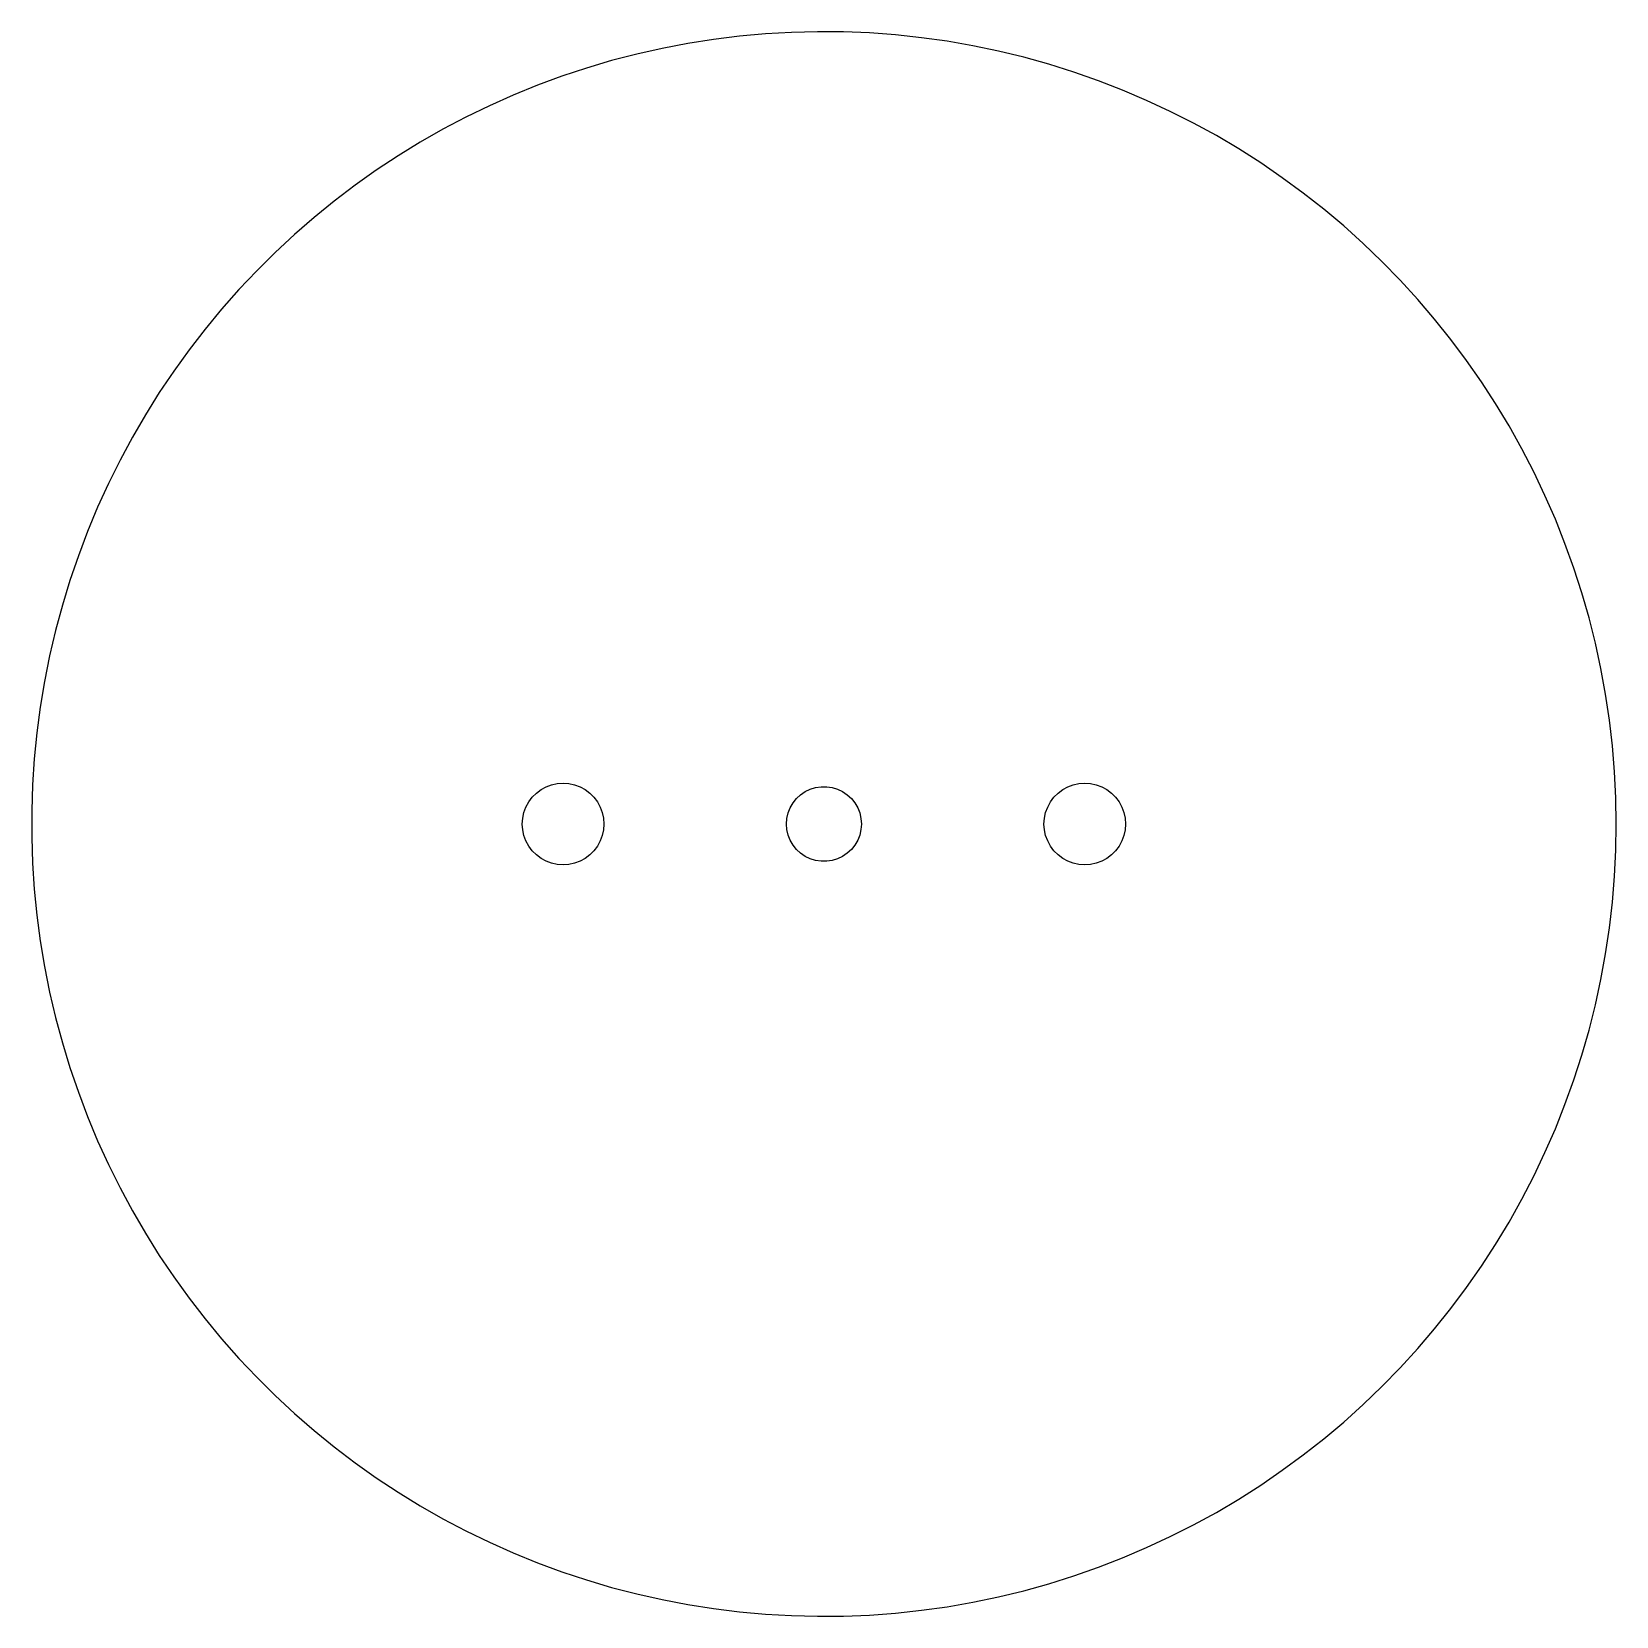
# Model space of a CAD drawing. Header units: metres. Extents: x -76 to 76, y -76 to 76.
import ezdxf

# ---------------------------------------------------------------- set-up
doc = ezdxf.new("R2010")
doc.units = ezdxf.units.M

msp = doc.modelspace()

# ---------------------------------------------------------------- linework, layer by layer
for p, q in [((-0.624496, 75.9349), (-3.12169, 75.8733)), ((1.87334, 75.9144), (-0.624496, 75.9349)), ((-13.0497, 74.8078), (-15.5031, 74.3381)), ((-10.5822, 75.1965), (-13.0497, 74.8078)), ((-8.10323, 75.5039), (-10.5822, 75.1965)), ((-5.61549, 75.7296), (-8.10323, 75.5039)), ((-3.12169, 75.8733), (-5.61549, 75.7296)), ((4.36919, 75.8117), (1.87334, 75.9144)), ((6.86029, 75.627), (4.36919, 75.8117)), ((9.34398, 75.3604), (6.86029, 75.627)), ((11.8176, 75.0123), (9.34398, 75.3604)), ((14.2783, 74.5831), (11.8176, 75.0123)), ((16.7237, 74.0731), (14.2783, 74.5831)), ((-20.3569, 73.1581), (-22.7521, 72.4489)), ((-17.9397, 73.788), (-20.3569, 73.1581)), ((-15.5031, 74.3381), (-17.9397, 73.788)), ((19.1509, 73.483), (16.7237, 74.0731)), ((21.5574, 72.8133), (19.1509, 73.483)), ((-25.1227, 71.6614), (-27.466, 70.7963)), ((-22.7521, 72.4489), (-25.1227, 71.6614)), ((23.9406, 72.0649), (21.5574, 72.8133)), ((26.2979, 71.2385), (23.9406, 72.0649)), ((-27.466, 70.7963), (-29.7797, 69.8547)), ((28.6267, 70.335), (26.2979, 71.2385)), ((30.9246, 69.3554), (28.6267, 70.335)), ((-32.0611, 68.8374), (-34.3079, 67.7457)), ((-29.7797, 69.8547), (-32.0611, 68.8374)), ((33.189, 68.3008), (30.9246, 69.3554)), ((-34.3079, 67.7457), (-36.5175, 66.5806)), ((35.4175, 67.1722), (33.189, 68.3008)), ((37.6076, 65.971), (35.4175, 67.1722)), ((-38.6876, 65.3435), (-40.8158, 64.0357)), ((-36.5175, 66.5806), (-38.6876, 65.3435)), ((39.7571, 64.6984), (37.6076, 65.971)), ((-40.8158, 64.0357), (-42.8999, 62.6586)), ((41.8635, 63.3557), (39.7571, 64.6984)), ((-42.8999, 62.6586), (-44.9375, 61.2137)), ((43.9247, 61.9445), (41.8635, 63.3557)), ((-44.9375, 61.2137), (-46.9266, 59.7026)), ((45.9383, 60.4664), (43.9247, 61.9445)), ((-46.9266, 59.7026), (-48.8648, 58.1269)), ((47.9022, 58.9227), (45.9383, 60.4664)), ((-48.8648, 58.1269), (-50.7502, 56.4882)), ((49.8142, 57.3153), (47.9022, 58.9227)), ((-50.7502, 56.4882), (-52.5807, 54.7885)), ((51.6724, 55.6459), (49.8142, 57.3153)), ((-52.5807, 54.7885), (-54.3542, 53.0294)), ((53.4747, 53.9163), (51.6724, 55.6459)), ((55.2191, 52.1283), (53.4747, 53.9163)), ((-54.3542, 53.0294), (-56.069, 51.213)), ((56.9037, 50.2839), (55.2191, 52.1283)), ((-56.069, 51.213), (-57.7231, 49.3412)), ((58.5268, 48.3851), (56.9037, 50.2839)), ((-57.7231, 49.3412), (-59.3147, 47.416)), ((-59.3147, 47.416), (-60.8421, 45.4395)), ((60.0865, 46.434), (58.5268, 48.3851)), ((61.5812, 44.4326), (60.0865, 46.434)), ((-60.8421, 45.4395), (-62.3037, 43.4137)), ((63.0093, 42.3831), (61.5812, 44.4326)), ((-62.3037, 43.4137), (-63.6979, 41.3411)), ((-63.6979, 41.3411), (-65.0231, 39.2236)), ((64.3692, 40.2878), (63.0093, 42.3831)), ((65.6595, 38.1489), (64.3692, 40.2878)), ((-65.0231, 39.2236), (-66.278, 37.0638)), ((66.8787, 35.9687), (65.6595, 38.1489)), ((-66.278, 37.0638), (-67.4612, 34.8638)), ((68.0255, 33.7496), (66.8787, 35.9687)), ((-67.4612, 34.8638), (-68.5714, 32.6262)), ((69.0988, 31.4939), (68.0255, 33.7496)), ((-68.5714, 32.6262), (-69.6074, 30.3532)), ((70.0972, 29.2042), (69.0988, 31.4939)), ((-69.6074, 30.3532), (-70.5681, 28.0473)), ((71.0198, 26.8829), (70.0972, 29.2042)), ((-70.5681, 28.0473), (-71.4524, 25.7112)), ((71.8656, 24.5325), (71.0198, 26.8829)), ((-71.4524, 25.7112), (-72.2594, 23.3472)), ((72.6336, 22.1555), (71.8656, 24.5325)), ((-72.2594, 23.3472), (-72.9882, 20.9579)), ((73.323, 19.7546), (72.6336, 22.1555)), ((-72.9882, 20.9579), (-73.638, 18.5459)), ((73.9331, 17.3323), (73.323, 19.7546)), ((-73.638, 18.5459), (-74.2081, 16.1139)), ((74.4631, 14.8912), (73.9331, 17.3323)), ((-74.2081, 16.1139), (-74.698, 13.6645)), ((74.9126, 12.4341), (74.4631, 14.8912)), ((-74.698, 13.6645), (-75.107, 11.2003)), ((75.2811, 9.96341), (74.9126, 12.4341)), ((-75.107, 11.2003), (-75.4347, 8.72391)), ((75.568, 7.48201), (75.2811, 9.96341)), ((-75.4347, 8.72391), (-75.6808, 6.2381)), ((-75.6808, 6.2381), (-75.8451, 3.74556)), ((75.7732, 4.99251), (75.568, 7.48201)), ((75.8964, 2.4976), (75.7732, 4.99251)), ((-75.8451, 3.74556), (-75.9272, 1.24896)), ((-27.562, 2.95671), (-27.1151, 3.29121)), ((-27.1151, 3.29121), (-26.6252, 3.55872)), ((-26.6252, 3.55872), (-26.1022, 3.75381)), ((-26.1022, 3.75381), (-25.5568, 3.87244)), ((-25.5568, 3.87244), (-25, 3.91228)), ((-25, 3.91228), (-24.4432, 3.87244)), ((-24.4432, 3.87244), (-23.8978, 3.75381)), ((-23.8978, 3.75381), (-23.3748, 3.55872)), ((-23.3748, 3.55872), (-22.8849, 3.29121)), ((-22.8849, 3.29121), (-22.438, 2.95671)), ((-2.2366, 2.80464), (-1.79359, 3.10666)), ((-1.79359, 3.10666), (-1.31064, 3.33925)), ((-1.31064, 3.33925), (-0.798187, 3.49733)), ((-0.798187, 3.49733), (-0.268066, 3.57722)), ((-0.268066, 3.57722), (0.268066, 3.57722)), ((0.268066, 3.57722), (0.798187, 3.49733)), ((0.798187, 3.49733), (1.31064, 3.33925)), ((1.31064, 3.33925), (1.79359, 3.10666)), ((1.79359, 3.10666), (2.2366, 2.80464)), ((22.438, 2.95671), (22.8849, 3.29121)), ((22.8849, 3.29121), (23.3748, 3.55872)), ((23.3748, 3.55872), (23.8978, 3.75381)), ((23.8978, 3.75381), (24.4432, 3.87244)), ((24.4432, 3.87244), (25, 3.91228)), ((25, 3.91228), (25.5568, 3.87244)), ((25.5568, 3.87244), (26.1022, 3.75381)), ((26.1022, 3.75381), (26.6252, 3.55872)), ((26.6252, 3.55872), (27.1151, 3.29121)), ((27.1151, 3.29121), (27.562, 2.95671)), ((-28.7538, 1.10216), (-28.5587, 1.62523)), ((-28.5587, 1.62523), (-28.2912, 2.11511)), ((-28.2912, 2.11511), (-27.9567, 2.56197)), ((-27.9567, 2.56197), (-27.562, 2.95671)), ((-22.438, 2.95671), (-22.0433, 2.56197)), ((-22.0433, 2.56197), (-21.7088, 2.11511)), ((-21.7088, 2.11511), (-21.4413, 1.62523)), ((-21.4413, 1.62523), (-21.2462, 1.10216)), ((-3.42786, 1.05739), (-3.23198, 1.55646)), ((-3.23198, 1.55646), (-2.96391, 2.02078)), ((-2.96391, 2.02078), (-2.62967, 2.43991)), ((-2.62967, 2.43991), (-2.2366, 2.80464)), ((2.2366, 2.80464), (2.62967, 2.43991)), ((2.62967, 2.43991), (2.96391, 2.02078)), ((2.96391, 2.02078), (3.23198, 1.55646)), ((3.23198, 1.55646), (3.42786, 1.05739)), ((21.2462, 1.10216), (21.4413, 1.62523)), ((21.4413, 1.62523), (21.7088, 2.11511)), ((21.7088, 2.11511), (22.0433, 2.56197)), ((22.0433, 2.56197), (22.438, 2.95671)), ((27.562, 2.95671), (27.9567, 2.56197)), ((27.9567, 2.56197), (28.2912, 2.11511)), ((28.2912, 2.11511), (28.5587, 1.62523)), ((28.5587, 1.62523), (28.7538, 1.10216)), ((75.9375, 0), (75.8964, 2.4976)), ((-75.9272, 1.24896), (-75.9272, -1.24896)), ((-28.9123, 0), (-28.8724, 0.556824)), ((-28.8724, -0.556824), (-28.9123, 0)), ((-28.8724, 0.556824), (-28.7538, 1.10216)), ((-21.2462, 1.10216), (-21.1275, 0.556824)), ((-21.1275, 0.556824), (-21.0877, 0)), ((-21.0877, 0), (-21.1275, -0.556824)), ((-3.58725, 0), (-3.54718, 0.534576)), ((-3.54718, -0.534576), (-3.58725, 0)), ((-3.54718, 0.534576), (-3.42786, 1.05739)), ((3.42786, 1.05739), (3.54718, 0.534576)), ((3.54718, 0.534576), (3.58725, 0)), ((3.58725, 0), (3.54718, -0.534576)), ((21.0877, 0), (21.1275, 0.556824)), ((21.1275, -0.556824), (21.0877, 0)), ((21.1275, 0.556824), (21.2462, 1.10216)), ((28.7538, 1.10216), (28.8724, 0.556824)), ((28.8724, 0.556824), (28.9123, 0)), ((28.9123, 0), (28.8724, -0.556824)), ((75.8964, -2.4976), (75.9375, 0)), ((-75.9272, -1.24896), (-75.8451, -3.74556)), ((-28.7538, -1.10216), (-28.8724, -0.556824)), ((-28.5587, -1.62523), (-28.7538, -1.10216)), ((-21.2462, -1.10216), (-21.4413, -1.62523)), ((-21.1275, -0.556824), (-21.2462, -1.10216)), ((-3.42786, -1.05739), (-3.54718, -0.534576)), ((-3.23198, -1.55646), (-3.42786, -1.05739)), ((3.42786, -1.05739), (3.23198, -1.55646)), ((3.54718, -0.534576), (3.42786, -1.05739)), ((21.2462, -1.10216), (21.1275, -0.556824)), ((21.4413, -1.62523), (21.2462, -1.10216)), ((28.7538, -1.10216), (28.5587, -1.62523)), ((28.8724, -0.556824), (28.7538, -1.10216)), ((-28.2912, -2.11511), (-28.5587, -1.62523)), ((-27.9567, -2.56197), (-28.2912, -2.11511)), ((-27.562, -2.95671), (-27.9567, -2.56197)), ((-27.1151, -3.29121), (-27.562, -2.95671)), ((-22.438, -2.95671), (-22.8849, -3.29121)), ((-22.0433, -2.56197), (-22.438, -2.95671)), ((-21.7088, -2.11511), (-22.0433, -2.56197)), ((-21.4413, -1.62523), (-21.7088, -2.11511)), ((-2.96391, -2.02078), (-3.23198, -1.55646)), ((-2.62967, -2.43991), (-2.96391, -2.02078)), ((-2.2366, -2.80464), (-2.62967, -2.43991)), ((-1.79359, -3.10666), (-2.2366, -2.80464)), ((2.2366, -2.80464), (1.79359, -3.10666)), ((2.62967, -2.43991), (2.2366, -2.80464)), ((2.96391, -2.02078), (2.62967, -2.43991)), ((3.23198, -1.55646), (2.96391, -2.02078)), ((21.7088, -2.11511), (21.4413, -1.62523)), ((22.0433, -2.56197), (21.7088, -2.11511)), ((22.438, -2.95671), (22.0433, -2.56197)), ((22.8849, -3.29121), (22.438, -2.95671)), ((27.562, -2.95671), (27.1151, -3.29121)), ((27.9567, -2.56197), (27.562, -2.95671)), ((28.2912, -2.11511), (27.9567, -2.56197)), ((28.5587, -1.62523), (28.2912, -2.11511)), ((75.7732, -4.99251), (75.8964, -2.4976)), ((-75.8451, -3.74556), (-75.6808, -6.2381)), ((-26.6252, -3.55872), (-27.1151, -3.29121)), ((-26.1022, -3.75381), (-26.6252, -3.55872)), ((-25.5568, -3.87244), (-26.1022, -3.75381)), ((-25, -3.91228), (-25.5568, -3.87244)), ((-24.4432, -3.87244), (-25, -3.91228)), ((-23.8978, -3.75381), (-24.4432, -3.87244)), ((-23.3748, -3.55872), (-23.8978, -3.75381)), ((-22.8849, -3.29121), (-23.3748, -3.55872)), ((-1.31064, -3.33925), (-1.79359, -3.10666)), ((-0.798187, -3.49733), (-1.31064, -3.33925)), ((-0.268066, -3.57722), (-0.798187, -3.49733)), ((0.268066, -3.57722), (-0.268066, -3.57722)), ((0.798187, -3.49733), (0.268066, -3.57722)), ((1.31064, -3.33925), (0.798187, -3.49733)), ((1.79359, -3.10666), (1.31064, -3.33925)), ((23.3748, -3.55872), (22.8849, -3.29121)), ((23.8978, -3.75381), (23.3748, -3.55872)), ((24.4432, -3.87244), (23.8978, -3.75381)), ((25, -3.91228), (24.4432, -3.87244)), ((25.5568, -3.87244), (25, -3.91228)), ((26.1022, -3.75381), (25.5568, -3.87244)), ((26.6252, -3.55872), (26.1022, -3.75381)), ((27.1151, -3.29121), (26.6252, -3.55872)), ((75.568, -7.48201), (75.7732, -4.99251)), ((-75.6808, -6.2381), (-75.4347, -8.72391)), ((75.2811, -9.96341), (75.568, -7.48201)), ((-75.4347, -8.72391), (-75.107, -11.2003)), ((74.9126, -12.4341), (75.2811, -9.96341)), ((-75.107, -11.2003), (-74.698, -13.6645)), ((-74.698, -13.6645), (-74.2081, -16.1139)), ((74.4631, -14.8912), (74.9126, -12.4341)), ((73.9331, -17.3323), (74.4631, -14.8912)), ((-74.2081, -16.1139), (-73.638, -18.5459)), ((73.323, -19.7546), (73.9331, -17.3323)), ((-73.638, -18.5459), (-72.9882, -20.9579)), ((-72.9882, -20.9579), (-72.2594, -23.3472)), ((72.6336, -22.1555), (73.323, -19.7546)), ((71.8656, -24.5325), (72.6336, -22.1555)), ((-72.2594, -23.3472), (-71.4524, -25.7112)), ((-71.4524, -25.7112), (-70.5681, -28.0473)), ((71.0198, -26.8829), (71.8656, -24.5325)), ((70.0972, -29.2042), (71.0198, -26.8829)), ((-70.5681, -28.0473), (-69.6074, -30.3532)), ((-69.6074, -30.3532), (-68.5714, -32.6262)), ((69.0988, -31.4939), (70.0972, -29.2042)), ((68.0255, -33.7496), (69.0988, -31.4939)), ((-68.5714, -32.6262), (-67.4612, -34.8638)), ((-67.4612, -34.8638), (-66.278, -37.0638)), ((66.8787, -35.9687), (68.0255, -33.7496)), ((65.6595, -38.1489), (66.8787, -35.9687)), ((-66.278, -37.0638), (-65.0231, -39.2236)), ((-65.0231, -39.2236), (-63.6979, -41.3411)), ((64.3692, -40.2878), (65.6595, -38.1489)), ((63.0093, -42.3831), (64.3692, -40.2878)), ((-63.6979, -41.3411), (-62.3037, -43.4137)), ((61.5812, -44.4326), (63.0093, -42.3831)), ((-62.3037, -43.4137), (-60.8421, -45.4395)), ((-60.8421, -45.4395), (-59.3147, -47.416)), ((60.0865, -46.434), (61.5812, -44.4326)), ((58.5268, -48.3851), (60.0865, -46.434)), ((-59.3147, -47.416), (-57.7231, -49.3412)), ((56.9037, -50.2839), (58.5268, -48.3851)), ((-57.7231, -49.3412), (-56.069, -51.213)), ((-56.069, -51.213), (-54.3542, -53.0294)), ((55.2191, -52.1283), (56.9037, -50.2839)), ((-54.3542, -53.0294), (-52.5807, -54.7885)), ((53.4747, -53.9163), (55.2191, -52.1283)), ((51.6724, -55.6459), (53.4747, -53.9163)), ((-52.5807, -54.7885), (-50.7502, -56.4882)), ((49.8142, -57.3153), (51.6724, -55.6459)), ((-50.7502, -56.4882), (-48.8648, -58.1269)), ((47.9022, -58.9227), (49.8142, -57.3153)), ((-48.8648, -58.1269), (-46.9266, -59.7026)), ((45.9383, -60.4664), (47.9022, -58.9227)), ((-46.9266, -59.7026), (-44.9375, -61.2137)), ((43.9247, -61.9445), (45.9383, -60.4664)), ((-44.9375, -61.2137), (-42.8999, -62.6586)), ((41.8635, -63.3557), (43.9247, -61.9445)), ((-42.8999, -62.6586), (-40.8158, -64.0357)), ((39.7571, -64.6984), (41.8635, -63.3557)), ((-40.8158, -64.0357), (-38.6876, -65.3435)), ((37.6076, -65.971), (39.7571, -64.6984)), ((-38.6876, -65.3435), (-36.5175, -66.5806)), ((-36.5175, -66.5806), (-34.3079, -67.7457)), ((35.4175, -67.1722), (37.6076, -65.971)), ((-34.3079, -67.7457), (-32.0611, -68.8374)), ((30.9246, -69.3554), (33.189, -68.3008)), ((33.189, -68.3008), (35.4175, -67.1722)), ((-32.0611, -68.8374), (-29.7797, -69.8547)), ((-29.7797, -69.8547), (-27.466, -70.7963)), ((28.6267, -70.335), (30.9246, -69.3554)), ((-27.466, -70.7963), (-25.1227, -71.6614)), ((23.9406, -72.0649), (26.2979, -71.2385)), ((26.2979, -71.2385), (28.6267, -70.335)), ((-25.1227, -71.6614), (-22.7521, -72.4489)), ((-22.7521, -72.4489), (-20.3569, -73.1581)), ((19.1509, -73.483), (21.5574, -72.8133)), ((21.5574, -72.8133), (23.9406, -72.0649)), ((-20.3569, -73.1581), (-17.9397, -73.788)), ((-17.9397, -73.788), (-15.5031, -74.3381)), ((-15.5031, -74.3381), (-13.0497, -74.8078)), ((14.2783, -74.5831), (16.7237, -74.0731)), ((16.7237, -74.0731), (19.1509, -73.483)), ((-13.0497, -74.8078), (-10.5822, -75.1965)), ((-10.5822, -75.1965), (-8.10323, -75.5039)), ((-8.10323, -75.5039), (-5.61549, -75.7296)), ((-5.61549, -75.7296), (-3.12169, -75.8733)), ((-3.12169, -75.8733), (-0.624496, -75.9349)), ((-0.624496, -75.9349), (1.87334, -75.9144)), ((1.87334, -75.9144), (4.36919, -75.8117)), ((4.36919, -75.8117), (6.86029, -75.627)), ((6.86029, -75.627), (9.34398, -75.3604)), ((9.34398, -75.3604), (11.8176, -75.0123)), ((11.8176, -75.0123), (14.2783, -74.5831))]:
    msp.add_line(p, q)

doc.saveas('drawing.dxf')
